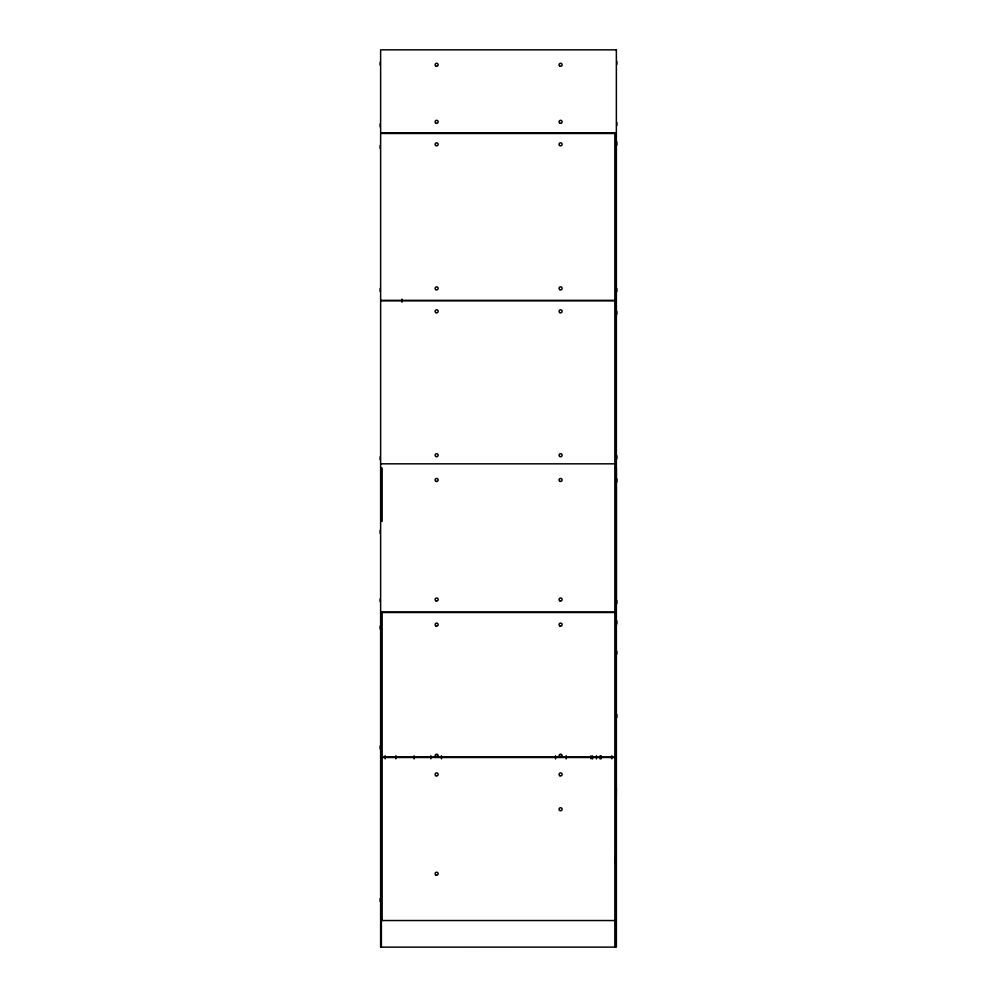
<?xml version="1.0" encoding="UTF-8"?>
<svg xmlns="http://www.w3.org/2000/svg" width="997" height="997" viewBox="0 0 997 997"><rect width="100%" height="100%" fill="white"/><g stroke="black" fill="none" stroke-linecap="round" stroke-linejoin="round"><path stroke-width="1.5" d="M616.37 601.278L616.37 468.69L614.85 468.69L614.85 612.058M615.648 863.427L616.37 787.456M437.172 756.249L436.1 756.249M561.124 756.249L560.052 756.249M380.63 300.334L616.37 300.334L616.37 133.498L380.63 133.498L380.63 947.15L616.37 947.113L616.37 612.519L380.63 612.519M380.63 300.795L616.37 300.795L616.37 612.058L380.63 612.058M380.63 463.829L616.37 463.829M380.63 468.079L382.15 468.079L382.15 521.319L380.63 521.319M616.37 468.079L614.85 468.079L614.85 300.795M380.63 757.047L616.37 757.047M380.63 757.496L616.37 757.496M380.63 920.53L616.37 920.53M616.819 61.378L616.819 64.419M616.819 122.519L616.819 125.56M616.819 142.135L616.819 145.176M616.819 288.594L616.819 291.635M616.819 311.251L616.819 314.292M616.819 455.729L616.819 458.77M616.819 478.847L616.819 481.887M616.819 600.668L616.819 603.708M616.819 620.894L616.819 623.935M616.819 651.166L616.819 654.206M616.819 714.425L616.819 717.466M614.85 133.498L614.85 300.334M614.85 612.519L614.85 947.113M611.809 755.751L611.809 758.854M601.154 755.751L601.154 758.891M600.094 755.776L600.094 758.891M596.443 755.776L596.443 758.891M592.53 755.838L592.53 758.941M591.009 755.738L591.009 758.842M566.184 755.738L566.184 758.941M555.528 755.738L555.528 758.941M441.472 755.751L441.472 758.854M430.816 755.751L430.816 758.854M414.091 755.738L414.091 758.941M401.928 299.137L401.928 302.241M395.846 755.751L395.846 758.854M385.191 755.751L385.191 758.854M382.15 612.519L382.15 920.493M381.39 920.53L381.39 947.113M380.181 62.126L380.181 65.166M380.181 123.865L380.181 126.906M380.181 145.462L380.181 148.503M380.181 288.42L380.181 291.46M380.181 456.776L380.181 459.829M380.181 530.254L380.181 533.295M380.181 598.698L380.181 601.739M380.181 626.066L380.181 629.107M380.181 745.918L380.181 748.959M380.181 898.609L380.181 901.649M616.37 49.85L380.63 49.85L380.63 132.888L616.37 132.888L616.37 49.85M559.828 66.114A1.52 1.52 0 0 0 562.109 64.793A1.52 1.52 0 0 0 559.828 63.472A1.52 1.52 0 0 0 559.828 66.114M435.876 66.114A1.52 1.52 0 0 0 438.157 64.793A1.52 1.52 0 0 0 435.876 63.472A1.52 1.52 0 0 0 435.876 66.114M559.828 600.842A1.52 1.52 0 0 0 562.109 599.521A1.52 1.52 0 0 0 559.828 598.2A1.52 1.52 0 0 0 559.828 600.842M435.876 600.842A1.52 1.52 0 0 0 438.157 599.521A1.52 1.52 0 0 0 435.876 598.2A1.52 1.52 0 0 0 435.876 600.842M559.828 757.035A1.52 1.52 0 0 0 562.109 755.714A1.52 1.52 0 0 0 559.828 754.393A1.52 1.52 0 0 0 559.828 757.035M435.876 625.929A1.52 1.52 0 0 0 438.157 624.62A1.52 1.52 0 0 0 435.876 623.299A1.52 1.52 0 0 0 435.876 625.929M559.828 625.929A1.52 1.52 0 0 0 562.109 624.62A1.52 1.52 0 0 0 559.828 623.299A1.52 1.52 0 0 0 559.828 625.929M559.828 123.142A1.52 1.52 0 0 0 562.109 121.821A1.52 1.52 0 0 0 559.828 120.5A1.52 1.52 0 0 0 559.828 123.142M435.876 289.678A1.52 1.52 0 0 0 438.157 288.357A1.52 1.52 0 0 0 435.876 287.036A1.52 1.52 0 0 0 435.876 289.678M435.876 456.514A1.52 1.52 0 0 0 438.157 455.193A1.52 1.52 0 0 0 435.876 453.872A1.52 1.52 0 0 0 435.876 456.514M435.876 312.634A1.52 1.52 0 0 0 438.157 311.326A1.52 1.52 0 0 0 435.876 310.005A1.52 1.52 0 0 0 435.876 312.634M559.828 481.302A1.52 1.52 0 0 0 562.109 479.981A1.52 1.52 0 0 0 559.828 478.66A1.52 1.52 0 0 0 559.828 481.302M435.876 481.302A1.52 1.52 0 0 0 438.157 479.981A1.52 1.52 0 0 0 435.876 478.66A1.52 1.52 0 0 0 435.876 481.302M559.828 456.514A1.52 1.52 0 0 0 562.109 455.193A1.52 1.52 0 0 0 559.828 453.872A1.52 1.52 0 0 0 559.828 456.514M559.516 810.324A1.52 1.52 0 0 0 562.059 809.639A1.52 1.52 0 0 0 560.189 807.782A1.52 1.52 0 0 0 559.516 810.324M435.876 775.741A1.52 1.52 0 0 0 438.157 774.42A1.52 1.52 0 0 0 435.876 773.099A1.52 1.52 0 0 0 435.876 775.741M559.516 145.412A1.52 1.52 0 0 0 562.059 144.727A1.52 1.52 0 0 0 560.189 142.858A1.52 1.52 0 0 0 559.516 145.412M435.876 875.042A1.52 1.52 0 0 0 438.157 873.733A1.52 1.52 0 0 0 435.876 872.412A1.52 1.52 0 0 0 435.876 875.042M559.828 289.678A1.52 1.52 0 0 0 562.109 288.357A1.52 1.52 0 0 0 559.828 287.036A1.52 1.52 0 0 0 559.828 289.678M435.564 145.412A1.52 1.52 0 0 0 438.107 144.727A1.52 1.52 0 0 0 436.25 142.858A1.52 1.52 0 0 0 435.564 145.412M559.828 775.741A1.52 1.52 0 0 0 562.109 774.42A1.52 1.52 0 0 0 559.828 773.099A1.52 1.52 0 0 0 559.828 775.741M435.876 757.035A1.52 1.52 0 0 0 438.157 755.714A1.52 1.52 0 0 0 435.876 754.393A1.52 1.52 0 0 0 435.876 757.035M435.876 123.142A1.52 1.52 0 0 0 438.157 121.821A1.52 1.52 0 0 0 435.876 120.5A1.52 1.52 0 0 0 435.876 123.142M559.828 312.634A1.52 1.52 0 0 0 562.109 311.326A1.52 1.52 0 0 0 559.828 310.005A1.52 1.52 0 0 0 559.828 312.634"/></g></svg>
